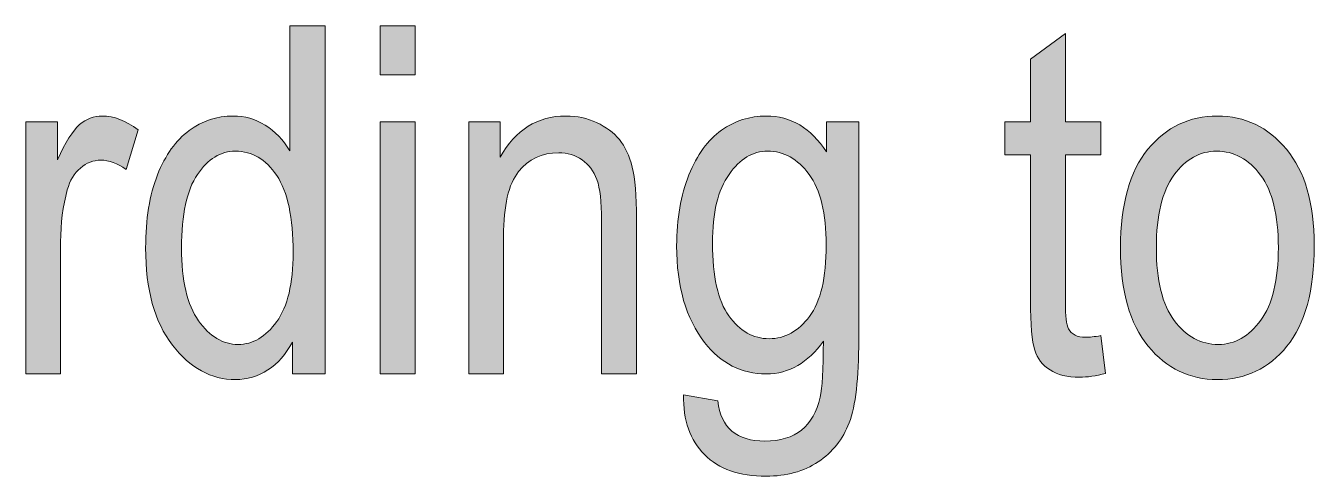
# Model space of a CAD drawing. Header units: inches. Extents: x 19 to 517, y 28 to 779.
# Drawn here: x 312.27 to 359.98, y 28.29 to 44.96 of the extents above; entities that cross this region are included whole.
import ezdxf

# ---------------------------------------------------------------- set-up
doc = ezdxf.new("R2010")
doc.units = ezdxf.units.IN
doc.header["$MEASUREMENT"] = 0
doc.layers.add('Layer 1', color=7, linetype='Continuous')

# ---------------------------------------------------------------- blocks, each defined once
blk = doc.blocks.new('block 703')
at = {"layer": 'Layer 1', "lineweight": 0}
blk.add_open_spline([(312.273, 32.076), (312.273, 32.076), (312.273, 41.41), (312.273, 41.41), (312.273, 41.41), (313.442, 41.41), (313.442, 41.41), (313.442, 41.41), (313.442, 39.995), (313.442, 39.995), (313.741, 40.651), (314.014, 41.086), (314.264, 41.301), (314.512, 41.514), (314.793, 41.621), (315.103, 41.621), (315.537, 41.621), (315.979, 41.451), (316.43, 41.111), (316.43, 41.111), (315.991, 39.644), (315.991, 39.644), (315.669, 39.872), (315.355, 39.986), (315.05, 39.986), (314.775, 39.986), (314.523, 39.89), (314.295, 39.696), (314.066, 39.503), (313.905, 39.233), (313.811, 38.888), (313.647, 38.284), (313.565, 37.643), (313.565, 36.963), (313.565, 36.963), (313.565, 32.076), (313.565, 32.076), (313.565, 32.076), (312.273, 32.076), (312.273, 32.076)], degree=3, knots=[0, 0, 0, 0, 1, 1, 1, 2, 2, 2, 3, 3, 3, 4, 4, 4, 5, 5, 5, 6, 6, 6, 7, 7, 7, 8, 8, 8, 9, 9, 9, 10, 10, 10, 11, 11, 11, 12, 12, 12, 13, 13, 13, 13], dxfattribs=at)
blk = doc.blocks.new('block 704')
at = {"layer": 'Layer 1', "true_color": 0x231f20}
h = blk.add_hatch(color=250, dxfattribs=at)
h.dxf.hatch_style = 2
edge = h.paths.add_edge_path()
edge.add_spline(control_points=[(312.273, 32.076), (312.273, 32.076), (312.273, 41.41), (312.273, 41.41), (312.273, 41.41), (313.442, 41.41), (313.442, 41.41), (313.442, 41.41), (313.442, 39.995), (313.442, 39.995), (313.741, 40.651), (314.014, 41.086), (314.264, 41.301), (314.512, 41.514), (314.793, 41.621), (315.103, 41.621), (315.537, 41.621), (315.979, 41.451), (316.43, 41.111), (316.43, 41.111), (315.991, 39.644), (315.991, 39.644), (315.669, 39.872), (315.355, 39.986), (315.05, 39.986), (314.775, 39.986), (314.523, 39.89), (314.295, 39.696), (314.066, 39.503), (313.905, 39.233), (313.811, 38.888), (313.647, 38.284), (313.565, 37.643), (313.565, 36.963), (313.565, 36.963), (313.565, 32.076), (313.565, 32.076), (313.565, 32.076), (312.273, 32.076), (312.273, 32.076)], knot_values=[0, 0, 0, 0, 1, 1, 1, 2, 2, 2, 3, 3, 3, 4, 4, 4, 5, 5, 5, 6, 6, 6, 7, 7, 7, 8, 8, 8, 9, 9, 9, 10, 10, 10, 11, 11, 11, 12, 12, 12, 13, 13, 13, 13], degree=3, periodic=1)
at = {"layer": 'Layer 1', "lineweight": 0}
blk.add_open_spline([(312.273, 32.076), (312.273, 32.076), (312.273, 41.41), (312.273, 41.41), (312.273, 41.41), (313.442, 41.41), (313.442, 41.41), (313.442, 41.41), (313.442, 39.995), (313.442, 39.995), (313.741, 40.651), (314.014, 41.086), (314.264, 41.301), (314.512, 41.514), (314.793, 41.621), (315.103, 41.621), (315.537, 41.621), (315.979, 41.451), (316.43, 41.111), (316.43, 41.111), (315.991, 39.644), (315.991, 39.644), (315.669, 39.872), (315.355, 39.986), (315.05, 39.986), (314.775, 39.986), (314.523, 39.89), (314.295, 39.696), (314.066, 39.503), (313.905, 39.233), (313.811, 38.888), (313.647, 38.284), (313.565, 37.643), (313.565, 36.963), (313.565, 36.963), (313.565, 32.076), (313.565, 32.076), (313.565, 32.076), (312.273, 32.076), (312.273, 32.076)], degree=3, knots=[0, 0, 0, 0, 1, 1, 1, 2, 2, 2, 3, 3, 3, 4, 4, 4, 5, 5, 5, 6, 6, 6, 7, 7, 7, 8, 8, 8, 9, 9, 9, 10, 10, 10, 11, 11, 11, 12, 12, 12, 13, 13, 13, 13], dxfattribs=at)
blk = doc.blocks.new('block 705')
at = {"layer": 'Layer 1', "lineweight": 0}
blk.add_open_spline([(322.143, 32.076), (322.143, 32.076), (322.143, 33.254), (322.143, 33.254), (321.909, 32.803), (321.607, 32.459), (321.238, 32.221), (320.869, 31.984), (320.47, 31.865), (320.043, 31.865), (319.14, 31.865), (318.359, 32.291), (317.701, 33.145), (317.041, 33.996), (316.712, 35.196), (316.712, 36.743), (316.712, 37.804), (316.858, 38.703), (317.15, 39.441), (317.443, 40.18), (317.833, 40.728), (318.322, 41.085), (318.81, 41.442), (319.353, 41.621), (319.95, 41.621), (320.377, 41.621), (320.773, 41.508), (321.138, 41.283), (321.504, 41.057), (321.806, 40.742), (322.047, 40.338), (322.047, 40.338), (322.047, 44.961), (322.047, 44.961), (322.047, 44.961), (323.356, 44.961), (323.356, 44.961), (323.356, 44.961), (323.356, 32.076), (323.356, 32.076), (323.356, 32.076), (322.143, 32.076), (322.143, 32.076)], degree=3, knots=[0, 0, 0, 0, 1, 1, 1, 2, 2, 2, 3, 3, 3, 4, 4, 4, 5, 5, 5, 6, 6, 6, 7, 7, 7, 8, 8, 8, 9, 9, 9, 10, 10, 10, 11, 11, 11, 12, 12, 12, 13, 13, 13, 14, 14, 14, 14], dxfattribs=at)
blk = doc.blocks.new('block 706')
at = {"layer": 'Layer 1', "lineweight": 0}
blk.add_open_spline([(318.039, 36.734), (318.039, 35.527), (318.249, 34.631), (318.668, 34.045), (319.087, 33.459), (319.575, 33.166), (320.131, 33.166), (320.683, 33.166), (321.161, 33.447), (321.565, 34.01), (321.97, 34.572), (322.173, 35.422), (322.173, 36.559), (322.173, 37.865), (321.97, 38.818), (321.565, 39.42), (321.161, 40.02), (320.651, 40.32), (320.035, 40.32), (319.49, 40.32), (319.02, 40.031), (318.628, 39.455), (318.235, 38.877), (318.039, 37.971), (318.039, 36.734)], degree=3, knots=[0, 0, 0, 0, 1, 1, 1, 2, 2, 2, 3, 3, 3, 4, 4, 4, 5, 5, 5, 6, 6, 6, 7, 7, 7, 8, 8, 8, 8], dxfattribs=at)
blk = doc.blocks.new('block 707')
at = {"layer": 'Layer 1', "true_color": 0x231f20}
h = blk.add_hatch(color=250, dxfattribs=at)
h.dxf.hatch_style = 2
edge = h.paths.add_edge_path()
edge.add_spline(control_points=[(322.143, 32.076), (322.143, 32.076), (322.143, 33.254), (322.143, 33.254), (321.909, 32.803), (321.607, 32.459), (321.238, 32.221), (320.869, 31.984), (320.47, 31.865), (320.043, 31.865), (319.14, 31.865), (318.359, 32.291), (317.701, 33.145), (317.041, 33.996), (316.712, 35.196), (316.712, 36.743), (316.712, 37.804), (316.858, 38.703), (317.15, 39.441), (317.443, 40.18), (317.833, 40.728), (318.322, 41.085), (318.81, 41.442), (319.353, 41.621), (319.95, 41.621), (320.377, 41.621), (320.773, 41.508), (321.138, 41.283), (321.504, 41.057), (321.806, 40.742), (322.047, 40.338), (322.047, 40.338), (322.047, 44.961), (322.047, 44.961), (322.047, 44.961), (323.356, 44.961), (323.356, 44.961), (323.356, 44.961), (323.356, 32.076), (323.356, 32.076), (323.356, 32.076), (322.143, 32.076), (322.143, 32.076)], knot_values=[0, 0, 0, 0, 1, 1, 1, 2, 2, 2, 3, 3, 3, 4, 4, 4, 5, 5, 5, 6, 6, 6, 7, 7, 7, 8, 8, 8, 9, 9, 9, 10, 10, 10, 11, 11, 11, 12, 12, 12, 13, 13, 13, 14, 14, 14, 14], degree=3, periodic=1)
edge = h.paths.add_edge_path()
edge.add_spline(control_points=[(318.039, 36.734), (318.039, 35.527), (318.249, 34.631), (318.668, 34.045), (319.087, 33.459), (319.575, 33.166), (320.131, 33.166), (320.683, 33.166), (321.161, 33.447), (321.565, 34.01), (321.97, 34.572), (322.173, 35.422), (322.173, 36.559), (322.173, 37.865), (321.97, 38.818), (321.565, 39.42), (321.161, 40.02), (320.651, 40.32), (320.035, 40.32), (319.49, 40.32), (319.02, 40.031), (318.628, 39.455), (318.235, 38.877), (318.039, 37.971), (318.039, 36.734)], knot_values=[0, 0, 0, 0, 1, 1, 1, 2, 2, 2, 3, 3, 3, 4, 4, 4, 5, 5, 5, 6, 6, 6, 7, 7, 7, 8, 8, 8, 8], degree=3, periodic=1)
at = {"layer": 'Layer 1', "lineweight": 0}
for points, knots in [([(322.143, 32.076), (322.143, 32.076), (322.143, 33.254), (322.143, 33.254), (321.909, 32.803), (321.607, 32.459), (321.238, 32.221), (320.869, 31.984), (320.47, 31.865), (320.043, 31.865), (319.14, 31.865), (318.359, 32.291), (317.701, 33.145), (317.041, 33.996), (316.712, 35.196), (316.712, 36.743), (316.712, 37.804), (316.858, 38.703), (317.15, 39.441), (317.443, 40.18), (317.833, 40.728), (318.322, 41.085), (318.81, 41.442), (319.353, 41.621), (319.95, 41.621), (320.377, 41.621), (320.773, 41.508), (321.138, 41.283), (321.504, 41.057), (321.806, 40.742), (322.047, 40.338), (322.047, 40.338), (322.047, 44.961), (322.047, 44.961), (322.047, 44.961), (323.356, 44.961), (323.356, 44.961), (323.356, 44.961), (323.356, 32.076), (323.356, 32.076), (323.356, 32.076), (322.143, 32.076), (322.143, 32.076)], [0, 0, 0, 0, 1, 1, 1, 2, 2, 2, 3, 3, 3, 4, 4, 4, 5, 5, 5, 6, 6, 6, 7, 7, 7, 8, 8, 8, 9, 9, 9, 10, 10, 10, 11, 11, 11, 12, 12, 12, 13, 13, 13, 14, 14, 14, 14]), ([(318.039, 36.734), (318.039, 35.527), (318.249, 34.631), (318.668, 34.045), (319.087, 33.459), (319.575, 33.166), (320.131, 33.166), (320.683, 33.166), (321.161, 33.447), (321.565, 34.01), (321.97, 34.572), (322.173, 35.422), (322.173, 36.559), (322.173, 37.865), (321.97, 38.818), (321.565, 39.42), (321.161, 40.02), (320.651, 40.32), (320.035, 40.32), (319.49, 40.32), (319.02, 40.031), (318.628, 39.455), (318.235, 38.877), (318.039, 37.971), (318.039, 36.734)], [0, 0, 0, 0, 1, 1, 1, 2, 2, 2, 3, 3, 3, 4, 4, 4, 5, 5, 5, 6, 6, 6, 7, 7, 7, 8, 8, 8, 8])]:
    blk.add_open_spline(points, degree=3, knots=knots, dxfattribs=at)
blk = doc.blocks.new('block 708')
at = {"layer": 'Layer 1', "lineweight": 0}
blk.add_lwpolyline([(325.395, 43.142), (325.395, 44.961), (326.687, 44.961), (326.687, 43.142), (325.395, 43.142)], dxfattribs=at)
blk = doc.blocks.new('block 709')
at = {"layer": 'Layer 1', "lineweight": 0}
blk.add_lwpolyline([(325.395, 32.076), (325.395, 41.41), (326.687, 41.41), (326.687, 32.076), (325.395, 32.076)], dxfattribs=at)
blk = doc.blocks.new('block 710')
at = {"layer": 'Layer 1', "true_color": 0x231f20}
h = blk.add_hatch(color=250, dxfattribs=at)
h.dxf.hatch_style = 2
h.paths.add_polyline_path([(325.395, 43.142), (325.395, 44.961), (326.687, 44.961), (326.687, 43.142)])
h.paths.add_polyline_path([(325.395, 32.076), (325.395, 41.41), (326.687, 41.41), (326.687, 32.076)])
at = {"layer": 'Layer 1', "lineweight": 0}
for points in [[(325.395, 43.142), (325.395, 44.961), (326.687, 44.961), (326.687, 43.142), (325.395, 43.142), (325.395, 43.142)], [(325.395, 32.076), (325.395, 41.41), (326.687, 41.41), (326.687, 32.076), (325.395, 32.076), (325.395, 32.076)]]:
    blk.add_lwpolyline(points, dxfattribs=at)
blk = doc.blocks.new('block 711')
at = {"layer": 'Layer 1', "lineweight": 0}
blk.add_open_spline([(328.673, 32.076), (328.673, 32.076), (328.673, 41.41), (328.673, 41.41), (328.673, 41.41), (329.842, 41.41), (329.842, 41.41), (329.842, 41.41), (329.842, 40.092), (329.842, 40.092), (330.123, 40.604), (330.466, 40.987), (330.874, 41.241), (331.28, 41.494), (331.746, 41.621), (332.273, 41.621), (332.682, 41.621), (333.061, 41.54), (333.409, 41.379), (333.756, 41.218), (334.038, 41.007), (334.252, 40.746), (334.464, 40.485), (334.624, 40.147), (334.729, 39.731), (334.835, 39.315), (334.887, 38.677), (334.887, 37.815), (334.887, 37.815), (334.887, 32.076), (334.887, 32.076), (334.887, 32.076), (333.595, 32.076), (333.595, 32.076), (333.595, 32.076), (333.595, 37.76), (333.595, 37.76), (333.595, 38.446), (333.537, 38.948), (333.42, 39.265), (333.302, 39.581), (333.119, 39.826), (332.87, 39.999), (332.621, 40.172), (332.333, 40.259), (332.005, 40.259), (331.383, 40.259), (330.888, 40.027), (330.519, 39.563), (330.15, 39.101), (329.965, 38.306), (329.965, 37.18), (329.965, 37.18), (329.965, 32.076), (329.965, 32.076), (329.965, 32.076), (328.673, 32.076), (328.673, 32.076)], degree=3, knots=[0, 0, 0, 0, 1, 1, 1, 2, 2, 2, 3, 3, 3, 4, 4, 4, 5, 5, 5, 6, 6, 6, 7, 7, 7, 8, 8, 8, 9, 9, 9, 10, 10, 10, 11, 11, 11, 12, 12, 12, 13, 13, 13, 14, 14, 14, 15, 15, 15, 16, 16, 16, 17, 17, 17, 18, 18, 18, 19, 19, 19, 19], dxfattribs=at)
blk = doc.blocks.new('block 712')
at = {"layer": 'Layer 1', "true_color": 0x231f20}
h = blk.add_hatch(color=250, dxfattribs=at)
h.dxf.hatch_style = 2
edge = h.paths.add_edge_path()
edge.add_spline(control_points=[(328.673, 32.076), (328.673, 32.076), (328.673, 41.41), (328.673, 41.41), (328.673, 41.41), (329.842, 41.41), (329.842, 41.41), (329.842, 41.41), (329.842, 40.092), (329.842, 40.092), (330.123, 40.604), (330.466, 40.987), (330.874, 41.241), (331.28, 41.494), (331.746, 41.621), (332.273, 41.621), (332.682, 41.621), (333.061, 41.54), (333.409, 41.379), (333.756, 41.218), (334.038, 41.007), (334.252, 40.746), (334.464, 40.485), (334.624, 40.147), (334.729, 39.731), (334.835, 39.315), (334.887, 38.677), (334.887, 37.815), (334.887, 37.815), (334.887, 32.076), (334.887, 32.076), (334.887, 32.076), (333.595, 32.076), (333.595, 32.076), (333.595, 32.076), (333.595, 37.76), (333.595, 37.76), (333.595, 38.446), (333.537, 38.948), (333.42, 39.265), (333.302, 39.581), (333.119, 39.826), (332.87, 39.999), (332.621, 40.172), (332.333, 40.259), (332.005, 40.259), (331.383, 40.259), (330.888, 40.027), (330.519, 39.563), (330.15, 39.101), (329.965, 38.306), (329.965, 37.18), (329.965, 37.18), (329.965, 32.076), (329.965, 32.076), (329.965, 32.076), (328.673, 32.076), (328.673, 32.076)], knot_values=[0, 0, 0, 0, 1, 1, 1, 2, 2, 2, 3, 3, 3, 4, 4, 4, 5, 5, 5, 6, 6, 6, 7, 7, 7, 8, 8, 8, 9, 9, 9, 10, 10, 10, 11, 11, 11, 12, 12, 12, 13, 13, 13, 14, 14, 14, 15, 15, 15, 16, 16, 16, 17, 17, 17, 18, 18, 18, 19, 19, 19, 19], degree=3, periodic=1)
at = {"layer": 'Layer 1', "lineweight": 0}
blk.add_open_spline([(328.673, 32.076), (328.673, 32.076), (328.673, 41.41), (328.673, 41.41), (328.673, 41.41), (329.842, 41.41), (329.842, 41.41), (329.842, 41.41), (329.842, 40.092), (329.842, 40.092), (330.123, 40.604), (330.466, 40.987), (330.874, 41.241), (331.28, 41.494), (331.746, 41.621), (332.273, 41.621), (332.682, 41.621), (333.061, 41.54), (333.409, 41.379), (333.756, 41.218), (334.038, 41.007), (334.252, 40.746), (334.464, 40.485), (334.624, 40.147), (334.729, 39.731), (334.835, 39.315), (334.887, 38.677), (334.887, 37.815), (334.887, 37.815), (334.887, 32.076), (334.887, 32.076), (334.887, 32.076), (333.595, 32.076), (333.595, 32.076), (333.595, 32.076), (333.595, 37.76), (333.595, 37.76), (333.595, 38.446), (333.537, 38.948), (333.42, 39.265), (333.302, 39.581), (333.119, 39.826), (332.87, 39.999), (332.621, 40.172), (332.333, 40.259), (332.005, 40.259), (331.383, 40.259), (330.888, 40.027), (330.519, 39.563), (330.15, 39.101), (329.965, 38.306), (329.965, 37.18), (329.965, 37.18), (329.965, 32.076), (329.965, 32.076), (329.965, 32.076), (328.673, 32.076), (328.673, 32.076)], degree=3, knots=[0, 0, 0, 0, 1, 1, 1, 2, 2, 2, 3, 3, 3, 4, 4, 4, 5, 5, 5, 6, 6, 6, 7, 7, 7, 8, 8, 8, 9, 9, 9, 10, 10, 10, 11, 11, 11, 12, 12, 12, 13, 13, 13, 14, 14, 14, 15, 15, 15, 16, 16, 16, 17, 17, 17, 18, 18, 18, 19, 19, 19, 19], dxfattribs=at)
blk = doc.blocks.new('block 713')
at = {"layer": 'Layer 1', "lineweight": 0}
blk.add_open_spline([(336.628, 31.303), (336.628, 31.303), (337.893, 31.074), (337.893, 31.074), (337.952, 30.573), (338.128, 30.2), (338.421, 29.956), (338.714, 29.711), (339.121, 29.589), (339.642, 29.589), (340.211, 29.589), (340.663, 29.726), (341.001, 29.998), (341.337, 30.271), (341.567, 30.676), (341.69, 31.215), (341.766, 31.543), (341.804, 32.234), (341.804, 33.29), (341.523, 32.888), (341.207, 32.585), (340.855, 32.382), (340.504, 32.178), (340.114, 32.076), (339.686, 32.076), (338.772, 32.076), (338.013, 32.463), (337.41, 33.236), (336.718, 34.127), (336.373, 35.319), (336.373, 36.813), (336.373, 37.815), (336.525, 38.691), (336.83, 39.441), (337.134, 40.191), (337.534, 40.742), (338.03, 41.094), (338.524, 41.445), (339.08, 41.621), (339.695, 41.621), (340.146, 41.621), (340.557, 41.511), (340.93, 41.289), (341.301, 41.068), (341.631, 40.736), (341.919, 40.294), (341.919, 40.294), (341.919, 41.41), (341.919, 41.41), (341.919, 41.41), (343.114, 41.41), (343.114, 41.41), (343.114, 41.41), (343.114, 33.342), (343.114, 33.342), (343.114, 31.906), (342.997, 30.883), (342.762, 30.27), (342.528, 29.658), (342.144, 29.175), (341.611, 28.82), (341.078, 28.466), (340.436, 28.288), (339.686, 28.288), (338.696, 28.288), (337.934, 28.555), (337.401, 29.088), (336.868, 29.621), (336.61, 30.359), (336.628, 31.303)], degree=3, knots=[0, 0, 0, 0, 1, 1, 1, 2, 2, 2, 3, 3, 3, 4, 4, 4, 5, 5, 5, 6, 6, 6, 7, 7, 7, 8, 8, 8, 9, 9, 9, 10, 10, 10, 11, 11, 11, 12, 12, 12, 13, 13, 13, 14, 14, 14, 15, 15, 15, 16, 16, 16, 17, 17, 17, 18, 18, 18, 19, 19, 19, 20, 20, 20, 21, 21, 21, 22, 22, 22, 23, 23, 23, 23], dxfattribs=at)
blk = doc.blocks.new('block 714')
at = {"layer": 'Layer 1', "lineweight": 0}
blk.add_open_spline([(337.7, 36.91), (337.7, 35.683), (337.902, 34.787), (338.307, 34.223), (338.713, 33.659), (339.209, 33.377), (339.796, 33.377), (340.383, 33.377), (340.882, 33.653), (341.294, 34.205), (341.704, 34.758), (341.91, 35.636), (341.91, 36.84), (341.91, 38.015), (341.698, 38.889), (341.276, 39.461), (340.853, 40.034), (340.339, 40.32), (339.734, 40.32), (339.194, 40.32), (338.72, 40.034), (338.312, 39.461), (337.904, 38.889), (337.7, 38.038), (337.7, 36.91)], degree=3, knots=[0, 0, 0, 0, 1, 1, 1, 2, 2, 2, 3, 3, 3, 4, 4, 4, 5, 5, 5, 6, 6, 6, 7, 7, 7, 8, 8, 8, 8], dxfattribs=at)
blk = doc.blocks.new('block 715')
at = {"layer": 'Layer 1', "true_color": 0x231f20}
h = blk.add_hatch(color=250, dxfattribs=at)
h.dxf.hatch_style = 2
edge = h.paths.add_edge_path()
edge.add_spline(control_points=[(336.628, 31.303), (336.628, 31.303), (337.893, 31.074), (337.893, 31.074), (337.952, 30.573), (338.128, 30.2), (338.421, 29.956), (338.714, 29.711), (339.121, 29.589), (339.642, 29.589), (340.211, 29.589), (340.663, 29.726), (341.001, 29.998), (341.337, 30.271), (341.567, 30.676), (341.69, 31.215), (341.766, 31.543), (341.804, 32.234), (341.804, 33.29), (341.523, 32.888), (341.207, 32.585), (340.855, 32.382), (340.504, 32.178), (340.114, 32.076), (339.686, 32.076), (338.772, 32.076), (338.013, 32.463), (337.41, 33.236), (336.718, 34.127), (336.373, 35.319), (336.373, 36.813), (336.373, 37.815), (336.525, 38.691), (336.83, 39.441), (337.134, 40.191), (337.534, 40.742), (338.03, 41.094), (338.524, 41.445), (339.08, 41.621), (339.695, 41.621), (340.146, 41.621), (340.557, 41.511), (340.93, 41.289), (341.301, 41.068), (341.631, 40.736), (341.919, 40.294), (341.919, 40.294), (341.919, 41.41), (341.919, 41.41), (341.919, 41.41), (343.114, 41.41), (343.114, 41.41), (343.114, 41.41), (343.114, 33.342), (343.114, 33.342), (343.114, 31.906), (342.997, 30.883), (342.762, 30.27), (342.528, 29.658), (342.144, 29.175), (341.611, 28.82), (341.078, 28.466), (340.436, 28.288), (339.686, 28.288), (338.696, 28.288), (337.934, 28.555), (337.401, 29.088), (336.868, 29.621), (336.61, 30.359), (336.628, 31.303)], knot_values=[0, 0, 0, 0, 1, 1, 1, 2, 2, 2, 3, 3, 3, 4, 4, 4, 5, 5, 5, 6, 6, 6, 7, 7, 7, 8, 8, 8, 9, 9, 9, 10, 10, 10, 11, 11, 11, 12, 12, 12, 13, 13, 13, 14, 14, 14, 15, 15, 15, 16, 16, 16, 17, 17, 17, 18, 18, 18, 19, 19, 19, 20, 20, 20, 21, 21, 21, 22, 22, 22, 23, 23, 23, 23], degree=3, periodic=1)
edge = h.paths.add_edge_path()
edge.add_spline(control_points=[(337.7, 36.91), (337.7, 35.683), (337.902, 34.787), (338.307, 34.223), (338.713, 33.659), (339.209, 33.377), (339.796, 33.377), (340.383, 33.377), (340.882, 33.653), (341.294, 34.205), (341.704, 34.758), (341.91, 35.636), (341.91, 36.84), (341.91, 38.015), (341.698, 38.889), (341.276, 39.461), (340.853, 40.034), (340.339, 40.32), (339.734, 40.32), (339.194, 40.32), (338.72, 40.034), (338.312, 39.461), (337.904, 38.889), (337.7, 38.038), (337.7, 36.91)], knot_values=[0, 0, 0, 0, 1, 1, 1, 2, 2, 2, 3, 3, 3, 4, 4, 4, 5, 5, 5, 6, 6, 6, 7, 7, 7, 8, 8, 8, 8], degree=3, periodic=1)
at = {"layer": 'Layer 1', "lineweight": 0}
for points, knots in [([(336.628, 31.303), (336.628, 31.303), (337.893, 31.074), (337.893, 31.074), (337.952, 30.573), (338.128, 30.2), (338.421, 29.956), (338.714, 29.711), (339.121, 29.589), (339.642, 29.589), (340.211, 29.589), (340.663, 29.726), (341.001, 29.998), (341.337, 30.271), (341.567, 30.676), (341.69, 31.215), (341.766, 31.543), (341.804, 32.234), (341.804, 33.29), (341.523, 32.888), (341.207, 32.585), (340.855, 32.382), (340.504, 32.178), (340.114, 32.076), (339.686, 32.076), (338.772, 32.076), (338.013, 32.463), (337.41, 33.236), (336.718, 34.127), (336.373, 35.319), (336.373, 36.813), (336.373, 37.815), (336.525, 38.691), (336.83, 39.441), (337.134, 40.191), (337.534, 40.742), (338.03, 41.094), (338.524, 41.445), (339.08, 41.621), (339.695, 41.621), (340.146, 41.621), (340.557, 41.511), (340.93, 41.289), (341.301, 41.068), (341.631, 40.736), (341.919, 40.294), (341.919, 40.294), (341.919, 41.41), (341.919, 41.41), (341.919, 41.41), (343.114, 41.41), (343.114, 41.41), (343.114, 41.41), (343.114, 33.342), (343.114, 33.342), (343.114, 31.906), (342.997, 30.883), (342.762, 30.27), (342.528, 29.658), (342.144, 29.175), (341.611, 28.82), (341.078, 28.466), (340.436, 28.288), (339.686, 28.288), (338.696, 28.288), (337.934, 28.555), (337.401, 29.088), (336.868, 29.621), (336.61, 30.359), (336.628, 31.303)], [0, 0, 0, 0, 1, 1, 1, 2, 2, 2, 3, 3, 3, 4, 4, 4, 5, 5, 5, 6, 6, 6, 7, 7, 7, 8, 8, 8, 9, 9, 9, 10, 10, 10, 11, 11, 11, 12, 12, 12, 13, 13, 13, 14, 14, 14, 15, 15, 15, 16, 16, 16, 17, 17, 17, 18, 18, 18, 19, 19, 19, 20, 20, 20, 21, 21, 21, 22, 22, 22, 23, 23, 23, 23]), ([(337.7, 36.91), (337.7, 35.683), (337.902, 34.787), (338.307, 34.223), (338.713, 33.659), (339.209, 33.377), (339.796, 33.377), (340.383, 33.377), (340.882, 33.653), (341.294, 34.205), (341.704, 34.758), (341.91, 35.636), (341.91, 36.84), (341.91, 38.015), (341.698, 38.889), (341.276, 39.461), (340.853, 40.034), (340.339, 40.32), (339.734, 40.32), (339.194, 40.32), (338.72, 40.034), (338.312, 39.461), (337.904, 38.889), (337.7, 38.038), (337.7, 36.91)], [0, 0, 0, 0, 1, 1, 1, 2, 2, 2, 3, 3, 3, 4, 4, 4, 5, 5, 5, 6, 6, 6, 7, 7, 7, 8, 8, 8, 8])]:
    blk.add_open_spline(points, degree=3, knots=knots, dxfattribs=at)
blk = doc.blocks.new('block 716')
at = {"layer": 'Layer 1', "lineweight": 0}
blk.add_open_spline([(352.079, 33.491), (352.079, 33.491), (352.255, 32.094), (352.255, 32.094), (351.897, 32), (351.575, 31.953), (351.288, 31.953), (350.837, 31.953), (350.473, 32.043), (350.198, 32.221), (349.923, 32.399), (349.733, 32.645), (349.631, 32.955), (349.528, 33.266), (349.477, 33.884), (349.477, 34.81), (349.477, 34.81), (349.477, 40.18), (349.477, 40.18), (349.477, 40.18), (348.528, 40.18), (348.528, 40.18), (348.528, 40.18), (348.528, 41.41), (348.528, 41.41), (348.528, 41.41), (349.477, 41.41), (349.477, 41.41), (349.477, 41.41), (349.477, 43.722), (349.477, 43.722), (349.477, 43.722), (350.769, 44.671), (350.769, 44.671), (350.769, 44.671), (350.769, 41.41), (350.769, 41.41), (350.769, 41.41), (352.079, 41.41), (352.079, 41.41), (352.079, 41.41), (352.079, 40.18), (352.079, 40.18), (352.079, 40.18), (350.769, 40.18), (350.769, 40.18), (350.769, 40.18), (350.769, 34.722), (350.769, 34.722), (350.769, 34.218), (350.807, 33.893), (350.883, 33.746), (350.995, 33.535), (351.203, 33.43), (351.507, 33.43), (351.654, 33.43), (351.844, 33.45), (352.079, 33.491)], degree=3, knots=[0, 0, 0, 0, 1, 1, 1, 2, 2, 2, 3, 3, 3, 4, 4, 4, 5, 5, 5, 6, 6, 6, 7, 7, 7, 8, 8, 8, 9, 9, 9, 10, 10, 10, 11, 11, 11, 12, 12, 12, 13, 13, 13, 14, 14, 14, 15, 15, 15, 16, 16, 16, 17, 17, 17, 18, 18, 18, 19, 19, 19, 19], dxfattribs=at)
blk = doc.blocks.new('block 717')
at = {"layer": 'Layer 1', "true_color": 0x231f20}
h = blk.add_hatch(color=250, dxfattribs=at)
h.dxf.hatch_style = 2
edge = h.paths.add_edge_path()
edge.add_spline(control_points=[(352.079, 33.491), (352.079, 33.491), (352.255, 32.094), (352.255, 32.094), (351.897, 32), (351.575, 31.953), (351.288, 31.953), (350.837, 31.953), (350.473, 32.043), (350.198, 32.221), (349.923, 32.399), (349.733, 32.645), (349.631, 32.955), (349.528, 33.266), (349.477, 33.884), (349.477, 34.81), (349.477, 34.81), (349.477, 40.18), (349.477, 40.18), (349.477, 40.18), (348.528, 40.18), (348.528, 40.18), (348.528, 40.18), (348.528, 41.41), (348.528, 41.41), (348.528, 41.41), (349.477, 41.41), (349.477, 41.41), (349.477, 41.41), (349.477, 43.722), (349.477, 43.722), (349.477, 43.722), (350.769, 44.671), (350.769, 44.671), (350.769, 44.671), (350.769, 41.41), (350.769, 41.41), (350.769, 41.41), (352.079, 41.41), (352.079, 41.41), (352.079, 41.41), (352.079, 40.18), (352.079, 40.18), (352.079, 40.18), (350.769, 40.18), (350.769, 40.18), (350.769, 40.18), (350.769, 34.722), (350.769, 34.722), (350.769, 34.218), (350.807, 33.893), (350.883, 33.746), (350.995, 33.535), (351.203, 33.43), (351.507, 33.43), (351.654, 33.43), (351.844, 33.45), (352.079, 33.491)], knot_values=[0, 0, 0, 0, 1, 1, 1, 2, 2, 2, 3, 3, 3, 4, 4, 4, 5, 5, 5, 6, 6, 6, 7, 7, 7, 8, 8, 8, 9, 9, 9, 10, 10, 10, 11, 11, 11, 12, 12, 12, 13, 13, 13, 14, 14, 14, 15, 15, 15, 16, 16, 16, 17, 17, 17, 18, 18, 18, 19, 19, 19, 19], degree=3, periodic=1)
at = {"layer": 'Layer 1', "lineweight": 0}
blk.add_open_spline([(352.079, 33.491), (352.079, 33.491), (352.255, 32.094), (352.255, 32.094), (351.897, 32), (351.575, 31.953), (351.288, 31.953), (350.837, 31.953), (350.473, 32.043), (350.198, 32.221), (349.923, 32.399), (349.733, 32.645), (349.631, 32.955), (349.528, 33.266), (349.477, 33.884), (349.477, 34.81), (349.477, 34.81), (349.477, 40.18), (349.477, 40.18), (349.477, 40.18), (348.528, 40.18), (348.528, 40.18), (348.528, 40.18), (348.528, 41.41), (348.528, 41.41), (348.528, 41.41), (349.477, 41.41), (349.477, 41.41), (349.477, 41.41), (349.477, 43.722), (349.477, 43.722), (349.477, 43.722), (350.769, 44.671), (350.769, 44.671), (350.769, 44.671), (350.769, 41.41), (350.769, 41.41), (350.769, 41.41), (352.079, 41.41), (352.079, 41.41), (352.079, 41.41), (352.079, 40.18), (352.079, 40.18), (352.079, 40.18), (350.769, 40.18), (350.769, 40.18), (350.769, 40.18), (350.769, 34.722), (350.769, 34.722), (350.769, 34.218), (350.807, 33.893), (350.883, 33.746), (350.995, 33.535), (351.203, 33.43), (351.507, 33.43), (351.654, 33.43), (351.844, 33.45), (352.079, 33.491)], degree=3, knots=[0, 0, 0, 0, 1, 1, 1, 2, 2, 2, 3, 3, 3, 4, 4, 4, 5, 5, 5, 6, 6, 6, 7, 7, 7, 8, 8, 8, 9, 9, 9, 10, 10, 10, 11, 11, 11, 12, 12, 12, 13, 13, 13, 14, 14, 14, 15, 15, 15, 16, 16, 16, 17, 17, 17, 18, 18, 18, 19, 19, 19, 19], dxfattribs=at)
blk = doc.blocks.new('block 718')
at = {"layer": 'Layer 1', "lineweight": 0}
blk.add_open_spline([(352.808, 36.743), (352.808, 38.354), (353.147, 39.57), (353.823, 40.391), (354.501, 41.211), (355.357, 41.621), (356.394, 41.621), (357.414, 41.621), (358.266, 41.211), (358.952, 40.391), (359.637, 39.57), (359.98, 38.387), (359.98, 36.84), (359.98, 35.164), (359.643, 33.916), (358.969, 33.096), (358.296, 32.275), (357.437, 31.865), (356.394, 31.865), (355.369, 31.865), (354.514, 32.276), (353.833, 33.1), (353.149, 33.923), (352.808, 35.138), (352.808, 36.743)], degree=3, knots=[0, 0, 0, 0, 1, 1, 1, 2, 2, 2, 3, 3, 3, 4, 4, 4, 5, 5, 5, 6, 6, 6, 7, 7, 7, 8, 8, 8, 8], dxfattribs=at)
blk = doc.blocks.new('block 719')
at = {"layer": 'Layer 1', "lineweight": 0}
blk.add_open_spline([(354.135, 36.748), (354.135, 35.539), (354.355, 34.64), (354.795, 34.051), (355.234, 33.461), (355.779, 33.166), (356.429, 33.166), (357.039, 33.166), (357.561, 33.464), (357.999, 34.06), (358.434, 34.654), (358.653, 35.551), (358.653, 36.748), (358.653, 37.95), (358.433, 38.847), (357.994, 39.436), (357.554, 40.025), (357.009, 40.32), (356.359, 40.32), (355.744, 40.32), (355.219, 40.024), (354.786, 39.432), (354.352, 38.839), (354.135, 37.944), (354.135, 36.748)], degree=3, knots=[0, 0, 0, 0, 1, 1, 1, 2, 2, 2, 3, 3, 3, 4, 4, 4, 5, 5, 5, 6, 6, 6, 7, 7, 7, 8, 8, 8, 8], dxfattribs=at)
blk = doc.blocks.new('block 720')
at = {"layer": 'Layer 1', "true_color": 0x231f20}
h = blk.add_hatch(color=250, dxfattribs=at)
h.dxf.hatch_style = 2
edge = h.paths.add_edge_path()
edge.add_spline(control_points=[(352.808, 36.743), (352.808, 38.354), (353.147, 39.57), (353.823, 40.391), (354.501, 41.211), (355.357, 41.621), (356.394, 41.621), (357.414, 41.621), (358.266, 41.211), (358.952, 40.391), (359.637, 39.57), (359.98, 38.387), (359.98, 36.84), (359.98, 35.164), (359.643, 33.916), (358.969, 33.096), (358.296, 32.275), (357.437, 31.865), (356.394, 31.865), (355.369, 31.865), (354.514, 32.276), (353.833, 33.1), (353.149, 33.923), (352.808, 35.138), (352.808, 36.743)], knot_values=[0, 0, 0, 0, 1, 1, 1, 2, 2, 2, 3, 3, 3, 4, 4, 4, 5, 5, 5, 6, 6, 6, 7, 7, 7, 8, 8, 8, 8], degree=3, periodic=1)
edge = h.paths.add_edge_path()
edge.add_spline(control_points=[(354.135, 36.748), (354.135, 35.539), (354.355, 34.64), (354.795, 34.051), (355.234, 33.461), (355.779, 33.166), (356.429, 33.166), (357.039, 33.166), (357.561, 33.464), (357.999, 34.06), (358.434, 34.654), (358.653, 35.551), (358.653, 36.748), (358.653, 37.95), (358.433, 38.847), (357.994, 39.436), (357.554, 40.025), (357.009, 40.32), (356.359, 40.32), (355.744, 40.32), (355.219, 40.024), (354.786, 39.432), (354.352, 38.839), (354.135, 37.944), (354.135, 36.748)], knot_values=[0, 0, 0, 0, 1, 1, 1, 2, 2, 2, 3, 3, 3, 4, 4, 4, 5, 5, 5, 6, 6, 6, 7, 7, 7, 8, 8, 8, 8], degree=3, periodic=1)
at = {"layer": 'Layer 1', "lineweight": 0}
for points in [[(352.808, 36.743), (352.808, 38.354), (353.147, 39.57), (353.823, 40.391), (354.501, 41.211), (355.357, 41.621), (356.394, 41.621), (357.414, 41.621), (358.266, 41.211), (358.952, 40.391), (359.637, 39.57), (359.98, 38.387), (359.98, 36.84), (359.98, 35.164), (359.643, 33.916), (358.969, 33.096), (358.296, 32.275), (357.437, 31.865), (356.394, 31.865), (355.369, 31.865), (354.514, 32.276), (353.833, 33.1), (353.149, 33.923), (352.808, 35.138), (352.808, 36.743)], [(354.135, 36.748), (354.135, 35.539), (354.355, 34.64), (354.795, 34.051), (355.234, 33.461), (355.779, 33.166), (356.429, 33.166), (357.039, 33.166), (357.561, 33.464), (357.999, 34.06), (358.434, 34.654), (358.653, 35.551), (358.653, 36.748), (358.653, 37.95), (358.433, 38.847), (357.994, 39.436), (357.554, 40.025), (357.009, 40.32), (356.359, 40.32), (355.744, 40.32), (355.219, 40.024), (354.786, 39.432), (354.352, 38.839), (354.135, 37.944), (354.135, 36.748)]]:
    blk.add_open_spline(points, degree=3, knots=[0, 0, 0, 0, 1, 1, 1, 2, 2, 2, 3, 3, 3, 4, 4, 4, 5, 5, 5, 6, 6, 6, 7, 7, 7, 8, 8, 8, 8], dxfattribs=at)

msp = doc.modelspace()

# ---------------------------------------------------------------- block references
at = {"layer": 'Layer 1'}
for name in ['block 705', 'block 707', 'block 708', 'block 710', 'block 716', 'block 717', 'block 703', 'block 704', 'block 711', 'block 712', 'block 713', 'block 715', 'block 718', 'block 720', 'block 709', 'block 706', 'block 714', 'block 719']:
    msp.add_blockref(name, (0, 0), dxfattribs=at)

doc.saveas('drawing.dxf')
